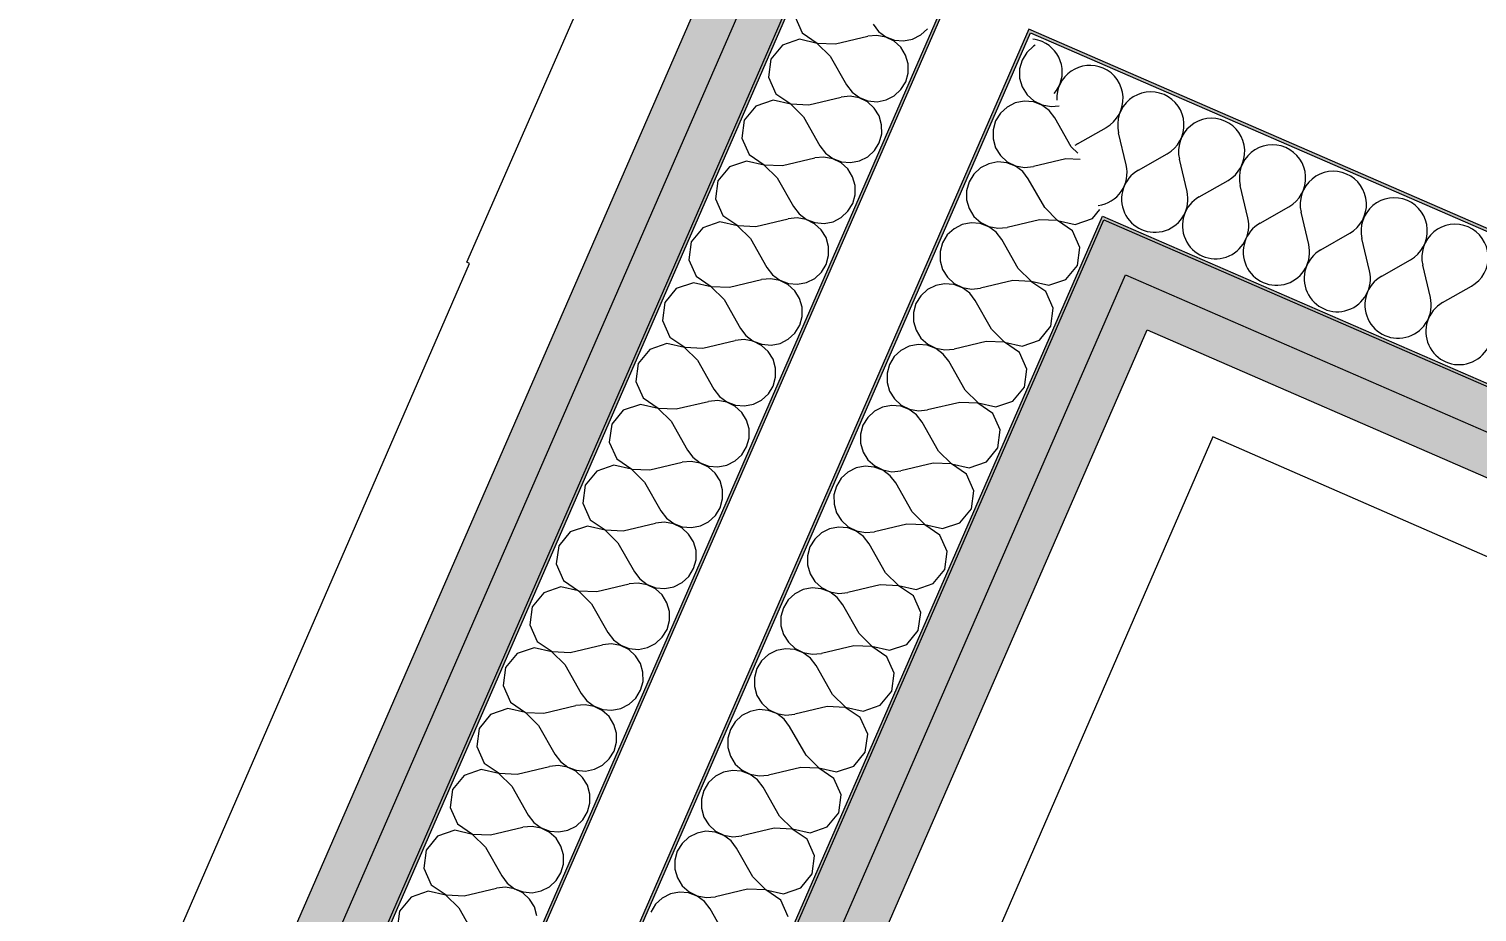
# Model space of a CAD drawing. Header units: millimetres. Extents: x -99530 to 90294, y -97212 to 56397.
# Drawn here: x -28540 to -28020, y -31368 to -31051 of the extents above; entities that cross this region are included whole.
import ezdxf
from ezdxf.enums import TextEntityAlignment as Align

# ---------------------------------------------------------------- set-up
doc = ezdxf.new("R2010")
doc.units = ezdxf.units.MM
doc.header["$MEASUREMENT"] = 0
for name, color, linetype in [('A-25-M_Wall_Int', 7, 'Continuous'), ('New_A-05-M_Gross_Int_Circulation', 7, 'Continuous'), ('New_A-25-M_Wall_Int', 7, 'Continuous'), ('New_A-95-D_Dim_Grid.Dim', 7, 'Continuous')]:
    doc.layers.add(name, color=color, linetype=linetype)
for name, color, linetype, lineweight in [('A-25-M_Wall_Int_Pen_No__1', 7, 'Continuous', 13), ('New_A-25-M_Wall_Int_Pen_No__1', 7, 'Continuous', 13), ('New_A-95-D_Dim_Grid.Dim_Pen_No__4', 7, 'Continuous', 20), ('New_ArchiCAD Zone Stamps_Pen_No__6', 7, 'Continuous', 35)]:
    doc.layers.add(name, color=color, linetype=linetype, lineweight=lineweight)
for name, color, linetype, lineweight, true_color in [('A-25-M_Wall_Int_Pen_No__107', 7, 'Continuous', 15, 0xa6a6a6), ('New_A-05-M_Gross_Int_Circulation_Pen_No__74', 7, 'Continuous', 20, 0x606060), ('New_A-25-M_Wall_Int_Pen_No__107', 7, 'Continuous', 15, 0xa6a6a6)]:
    doc.layers.add(name, color=color, linetype=linetype, lineweight=lineweight, true_color=true_color)
doc.styles.add('GENERATED_STYLE_1', font='')
doc.styles.add('GENERATED_STYLE_3', font='')
doc.styles.add('GENERATED_STYLE_4', font='')
doc.styles.get('GENERATED_STYLE_1').set_extended_font_data('Arial', bold=True)
doc.styles.get('GENERATED_STYLE_3').set_extended_font_data('Arial')
doc.styles.get('GENERATED_STYLE_4').set_extended_font_data('Swis721 BT')
doc.dimstyles.new('GENERATED_STYLE__2', dxfattribs={"dimtxt": 300, "dimasz": 95, "dimexe": 0.18, "dimexo": 0, "dimgap": 0.09, "dimtad": 1, "dimdec": 0, "dimzin": 0, "dimdsep": 46, "dimtxsty": 'GENERATED_STYLE_4', "dimblk": 'ARROWHEAD_2', "dimblk1": 'ARROWHEAD_2', "dimblk2": 'ARROWHEAD_2', "dimcen": 0.09, "dimclrd": 7, "dimclre": 7, "dimclrt": 7, "dimadec": 0, "dimazin": 0, "dimtfac": 1, "dimtdec": 4, "dimtmove": 0, "dimatfit": 3, "dimfxl": 1, "dimtolj": 1, "dimtzin": 0, "dimarcsym": 0})

# ---------------------------------------------------------------- blocks, each defined once
blk = doc.blocks.new('catering seating and servery_INB 0113_3_1', base_point=(-33684.23, -45971.89))
at = {"layer": 'New_A-05-M_Gross_Int_Circulation_Pen_No__74', "linetype": 'Continuous'}
for p, q in [((-28382.5, -31134.88), (-28172.05, -30654.17)), ((-28833.78, -32175.11), (-28381.54, -31135.3)), ((-28381.54, -31135.3), (-28382.5, -31134.88)), ((-28114.8, -31197.45), (-28586.74, -32282.56)), ((-23472.98, -33229.58), (-28114.8, -31197.45))]:
    blk.add_line(p, q, dxfattribs=at)
at = {"layer": 'New_ArchiCAD Zone Stamps_Pen_No__6'}
for tag, height, style, p in [('ROOM_NAME', 250, 'GENERATED_STYLE_1', (-35355.98, -44046.47)), ('zoneNameLine2', 250, 'GENERATED_STYLE_1', (-35544.41, -44478.6)), ('ROOM_NUMBER', 200, 'GENERATED_STYLE_3', (-35732.84, -44899.31)), ('measuredAreaCode', 200, 'GENERATED_STYLE_3', (-35889.87, -45259.42)), ('DUMMY_649', 200, 'GENERATED_STYLE_3', (-35582.47, -45393.46)), ('DUMMY_650', 200, 'GENERATED_STYLE_3', (-34953.29, -45667.81)), ('DUMMY_651', 133.33, 'GENERATED_STYLE_3', (-34674, -45774.36))]:
    blk.add_attdef(tag, text='', height=height, rotation=336.4404, dxfattribs=dict(at, style=style)).set_placement(p, align=Align.TOP_LEFT)
blk = doc.blocks.new('*X708')
at = {"layer": 'New_A-25-M_Wall_Int_Pen_No__107', "linetype": 'Continuous'}
for p, q in [((-28163.33, -31092.4), (-28152.98, -31086.52)), ((-28145.86, -31100), (-28148.62, -31088.41)), ((-28141.5, -31101.9), (-28131.15, -31096.01)), ((-28124.03, -31109.49), (-28126.78, -31097.91)), ((-28119.66, -31111.39), (-28109.32, -31105.51)), ((-28102.2, -31118.99), (-28104.95, -31107.41)), ((-28097.83, -31120.89), (-28087.48, -31115)), ((-28080.36, -31128.48), (-28083.11, -31116.9)), ((-28076, -31130.38), (-28065.65, -31124.5)), ((-28058.53, -31137.98), (-28061.28, -31126.4)), ((-28054.16, -31139.88), (-28043.81, -31133.99)), ((-28036.69, -31147.48), (-28039.45, -31135.89)), ((-28032.33, -31149.38), (-28021.98, -31143.49))]:
    blk.add_line(p, q, dxfattribs=at)
for centre, start, end in [((-28180.7, -31066.67), 66.4954, 83.5045), ((-28180.7, -31066.67), 319.4313, 66.4954), ((-28158.87, -31076.17), 66.4954, 182.55), ((-28158.87, -31076.17), 299.6255, 66.4954), ((-28137.03, -31085.66), 66.4954, 193.3653), ((-28137.03, -31085.66), 299.6255, 66.4954), ((-28115.2, -31095.16), 66.4954, 193.3653), ((-28115.2, -31095.16), 299.6255, 66.4954), ((-28157.45, -31102.75), 119.6255, 125.3482), ((-28093.37, -31104.65), 66.4954, 193.3653), ((-28093.37, -31104.65), 299.6255, 66.4954), ((-28157.45, -31102.75), 277.5876, 13.3653), ((-28135.61, -31112.24), 119.6255, 13.3653), ((-28071.53, -31114.15), 66.4954, 193.3653), ((-28071.53, -31114.15), 299.6255, 66.4954), ((-28113.78, -31121.74), 119.6255, 13.3653), ((-28049.7, -31123.65), 66.4954, 193.3653), ((-28049.7, -31123.65), 299.6255, 66.4954), ((-28091.94, -31131.24), 119.6255, 13.3653), ((-28027.86, -31133.14), 66.4954, 193.3653), ((-28027.86, -31133.14), 299.6255, 66.4954), ((-28070.11, -31140.73), 119.6255, 13.3653), ((-28048.28, -31150.23), 119.6255, 13.3653), ((-28026.44, -31159.72), 119.6255, 13.3653)]:
    blk.add_arc(centre, 11.9, start, end, dxfattribs=at)
blk = doc.blocks.new('Wall_186_1', base_point=(-28180.76, -31051.28))
at = {"layer": 'New_A-25-M_Wall_Int_Pen_No__107', "linetype": 'Continuous', "lineweight": 0, "true_color": 0x535353}
for points in [[(-28180.24, -31052.59), (-23315.28, -33168.4), (-23313.96, -33167.89), (-28180.76, -31051.28)], [(-28153.86, -31119.68), (-23382.43, -33194.81), (-23381.12, -33194.3), (-28154.37, -31118.37)]]:
    blk.add_hatch(color=251, dxfattribs=at).paths.add_polyline_path(points)
at = {"layer": 'New_A-25-M_Wall_Int_Pen_No__107', "linetype": 'Continuous'}
for points in [[(-28146.1, -31139.41), (-23402.18, -33202.58), (-23382.43, -33194.81), (-28153.86, -31119.68)], [(-28138.34, -31159.14), (-23421.93, -33210.35), (-23402.18, -33202.58), (-28146.1, -31139.41)]]:
    blk.add_hatch(color=256, dxfattribs=at).paths.add_polyline_path(points)
at = {"layer": 'New_A-25-M_Wall_Int_Pen_No__1', "linetype": 'Continuous'}
for p, q in [((-28180.24, -31052.59), (-23315.28, -33168.4)), ((-28154.37, -31118.37), (-23381.12, -33194.3)), ((-28153.86, -31119.68), (-23382.43, -33194.81)), ((-28146.1, -31139.41), (-23402.18, -33202.58))]:
    blk.add_line(p, q, dxfattribs=at)
at = {"layer": 'New_A-25-M_Wall_Int_Pen_No__1', "linetype": 'Continuous', "flags": 128}
for points in [[(-23313.96, -33167.89), (-28180.76, -31051.28)], [(-28138.34, -31159.14), (-23421.93, -33210.35)]]:
    blk.add_lwpolyline(points, dxfattribs=at)
at = {"layer": 'New_A-25-M_Wall_Int', "color": 250, "lineweight": 50, "true_color": 0x2a2a2a}
blk.add_blockref('*X708', (0, 0), dxfattribs=at)
blk = doc.blocks.new('*X906')
at = {"layer": 'A-25-M_Wall_Int_Pen_No__107', "linetype": 'Continuous'}
for p, q in [((-28179.09, -31057.37), (-28181.5, -31059.6)), ((-28178.48, -31057.07), (-28179.09, -31057.37)), ((-28183.22, -31062.4), (-28184.1, -31065.56)), ((-28181.5, -31059.6), (-28183.22, -31062.4)), ((-28184.1, -31065.56), (-28184.09, -31068.85)), ((-28184.09, -31068.85), (-28183.18, -31072)), ((-28183.18, -31072), (-28181.44, -31074.79)), ((-28188.6, -31079.2), (-28191.02, -31081.42)), ((-28185.67, -31077.72), (-28188.6, -31079.2)), ((-28182.45, -31077.09), (-28185.67, -31077.72)), ((-28179.17, -31077.38), (-28182.45, -31077.09)), ((-28181.44, -31074.79), (-28179.01, -31077)), ((-28176.1, -31078.54), (-28179.17, -31077.38)), ((-28179.01, -31077), (-28176.07, -31078.45)), ((-28173.47, -31080.5), (-28176.1, -31078.54)), ((-28176.07, -31078.45), (-28172.84, -31079.05)), ((-28172.84, -31079.05), (-28169.94, -31078.78)), ((-28192.74, -31084.22), (-28193.62, -31087.39)), ((-28191.02, -31081.42), (-28192.74, -31084.22)), ((-28171.47, -31083.11), (-28173.47, -31080.5)), ((-28165.59, -31093.46), (-28171.47, -31083.11)), ((-28193.62, -31087.39), (-28193.61, -31090.67)), ((-28193.61, -31090.67), (-28192.7, -31093.83)), ((-28192.7, -31093.83), (-28190.96, -31096.62)), ((-28165.59, -31093.46), (-28163.27, -31095.76)), ((-28195.19, -31099.54), (-28198.12, -31101.02)), ((-28191.96, -31098.92), (-28195.19, -31099.54)), ((-28188.69, -31099.2), (-28191.96, -31098.92)), ((-28190.96, -31096.62), (-28188.53, -31098.82)), ((-28185.62, -31100.37), (-28188.69, -31099.2)), ((-28188.53, -31098.82), (-28185.58, -31100.28)), ((-28182.98, -31102.33), (-28185.62, -31100.37)), ((-28185.58, -31100.28), (-28182.35, -31100.88)), ((-28182.35, -31100.88), (-28179.08, -31100.57)), ((-28167.5, -31097.83), (-28179.08, -31100.57)), ((-28162.36, -31098.06), (-28167.5, -31097.83)), ((-28200.54, -31103.25), (-28202.25, -31106.05)), ((-28198.12, -31101.02), (-28200.54, -31103.25)), ((-28180.99, -31104.93), (-28182.98, -31102.33)), ((-28175.11, -31115.29), (-28180.99, -31104.93)), ((-28202.25, -31106.05), (-28203.14, -31109.21)), ((-28203.14, -31109.21), (-28203.12, -31112.5)), ((-28203.12, -31112.5), (-28202.21, -31115.65)), ((-28202.21, -31115.65), (-28200.48, -31118.44)), ((-28175.11, -31115.29), (-28170.48, -31119.85)), ((-28157.98, -31119.2), (-28155.32, -31115.96)), ((-28204.71, -31121.37), (-28207.64, -31122.85)), ((-28201.48, -31120.74), (-28204.71, -31121.37)), ((-28198.21, -31121.03), (-28201.48, -31120.74)), ((-28200.48, -31118.44), (-28198.04, -31120.65)), ((-28195.14, -31122.19), (-28198.21, -31121.03)), ((-28198.04, -31120.65), (-28195.1, -31122.1)), ((-28177.01, -31119.65), (-28188.6, -31122.39)), ((-28170.51, -31119.94), (-28177.01, -31119.65)), ((-28165.14, -31123.6), (-28170.51, -31119.94)), ((-28170.48, -31119.85), (-28164.13, -31121.3)), ((-28164.13, -31121.3), (-28157.98, -31119.2)), ((-28210.05, -31125.07), (-28211.77, -31127.87)), ((-28207.64, -31122.85), (-28210.05, -31125.07)), ((-28192.5, -31124.15), (-28195.14, -31122.19)), ((-28195.1, -31122.1), (-28191.87, -31122.7)), ((-28190.5, -31126.76), (-28192.5, -31124.15)), ((-28191.87, -31122.7), (-28188.6, -31122.39)), ((-28162.49, -31129.55), (-28165.14, -31123.6)), ((-28211.77, -31127.87), (-28212.65, -31131.04)), ((-28212.65, -31131.04), (-28212.64, -31134.32)), ((-28184.63, -31137.11), (-28190.5, -31126.76)), ((-28163.36, -31136), (-28162.49, -31129.55)), ((-28212.64, -31134.32), (-28211.73, -31137.48)), ((-28184.63, -31137.11), (-28179.99, -31141.68)), ((-28167.49, -31141.02), (-28163.36, -31136)), ((-28211.73, -31137.48), (-28209.99, -31140.26)), ((-28209.99, -31140.26), (-28207.56, -31142.47)), ((-28186.53, -31141.48), (-28198.12, -31144.22)), ((-28180.03, -31141.77), (-28186.53, -31141.48)), ((-28174.65, -31145.43), (-28180.03, -31141.77)), ((-28179.99, -31141.68), (-28173.65, -31143.13)), ((-28173.65, -31143.13), (-28167.49, -31141.02)), ((-28219.57, -31146.9), (-28221.29, -31149.7)), ((-28217.15, -31144.67), (-28219.57, -31146.9)), ((-28214.22, -31143.19), (-28217.15, -31144.67)), ((-28211, -31142.57), (-28214.22, -31143.19)), ((-28207.72, -31142.85), (-28211, -31142.57)), ((-28204.65, -31144.02), (-28207.72, -31142.85)), ((-28207.56, -31142.47), (-28204.62, -31143.93)), ((-28202.02, -31145.98), (-28204.65, -31144.02)), ((-28204.62, -31143.93), (-28201.39, -31144.53)), ((-28200.02, -31148.58), (-28202.02, -31145.98)), ((-28201.39, -31144.53), (-28198.12, -31144.22)), ((-28172.01, -31151.37), (-28174.65, -31145.43)), ((-28221.29, -31149.7), (-28222.17, -31152.86)), ((-28194.14, -31158.94), (-28200.02, -31148.58)), ((-28172.88, -31157.82), (-28172.01, -31151.37)), ((-28222.17, -31152.86), (-28222.16, -31156.15)), ((-28222.16, -31156.15), (-28221.25, -31159.3)), ((-28177.01, -31162.85), (-28172.88, -31157.82)), ((-28221.25, -31159.3), (-28219.51, -31162.09)), ((-28219.51, -31162.09), (-28217.08, -31164.3)), ((-28194.14, -31158.94), (-28189.51, -31163.5)), ((-28183.17, -31164.95), (-28177.01, -31162.85)), ((-28226.67, -31166.5), (-28229.09, -31168.72)), ((-28223.74, -31165.02), (-28226.67, -31166.5)), ((-28220.51, -31164.39), (-28223.74, -31165.02)), ((-28217.24, -31164.68), (-28220.51, -31164.39)), ((-28214.17, -31165.84), (-28217.24, -31164.68)), ((-28217.08, -31164.3), (-28214.13, -31165.75)), ((-28211.53, -31167.8), (-28214.17, -31165.84)), ((-28214.13, -31165.75), (-28210.9, -31166.35)), ((-28209.54, -31170.41), (-28211.53, -31167.8)), ((-28210.9, -31166.35), (-28207.63, -31166.04)), ((-28196.05, -31163.3), (-28207.63, -31166.04)), ((-28189.55, -31163.59), (-28196.05, -31163.3)), ((-28184.17, -31167.25), (-28189.55, -31163.59)), ((-28189.51, -31163.5), (-28183.17, -31164.95)), ((-28181.52, -31173.2), (-28184.17, -31167.25)), ((-28230.8, -31171.52), (-28231.69, -31174.69)), ((-28229.09, -31168.72), (-28230.8, -31171.52)), ((-28203.66, -31180.76), (-28209.54, -31170.41)), ((-28182.39, -31179.64), (-28181.52, -31173.2)), ((-28231.69, -31174.69), (-28231.67, -31177.97)), ((-28231.67, -31177.97), (-28230.76, -31181.13)), ((-28230.76, -31181.13), (-28229.03, -31183.91)), ((-28203.66, -31180.76), (-28199.03, -31185.33)), ((-28186.53, -31184.67), (-28182.39, -31179.64)), ((-28236.19, -31188.32), (-28238.6, -31190.55)), ((-28233.26, -31186.84), (-28236.19, -31188.32)), ((-28230.03, -31186.22), (-28233.26, -31186.84)), ((-28226.76, -31186.5), (-28230.03, -31186.22)), ((-28229.03, -31183.91), (-28226.59, -31186.12)), ((-28223.69, -31187.67), (-28226.76, -31186.5)), ((-28226.59, -31186.12), (-28223.65, -31187.58)), ((-28221.05, -31189.63), (-28223.69, -31187.67)), ((-28223.65, -31187.58), (-28220.42, -31188.18)), ((-28220.42, -31188.18), (-28217.15, -31187.87)), ((-28205.56, -31185.13), (-28217.15, -31187.87)), ((-28199.06, -31185.42), (-28205.56, -31185.13)), ((-28193.69, -31189.08), (-28199.06, -31185.42)), ((-28199.03, -31185.33), (-28192.68, -31186.77)), ((-28191.04, -31195.02), (-28193.69, -31189.08)), ((-28192.68, -31186.77), (-28186.53, -31184.67)), ((-28240.32, -31193.35), (-28241.2, -31196.51)), ((-28238.6, -31190.55), (-28240.32, -31193.35)), ((-28219.05, -31192.23), (-28221.05, -31189.63)), ((-28213.18, -31202.59), (-28219.05, -31192.23)), ((-28241.2, -31196.51), (-28241.19, -31199.8)), ((-28191.91, -31201.47), (-28191.04, -31195.02)), ((-28241.19, -31199.8), (-28240.28, -31202.95)), ((-28240.28, -31202.95), (-28238.54, -31205.74)), ((-28213.18, -31202.59), (-28208.54, -31207.15)), ((-28196.04, -31206.5), (-28191.91, -31201.47)), ((-28242.77, -31208.67), (-28245.7, -31210.15)), ((-28239.55, -31208.04), (-28242.77, -31208.67)), ((-28236.27, -31208.33), (-28239.55, -31208.04)), ((-28238.54, -31205.74), (-28236.11, -31207.95)), ((-28233.2, -31209.49), (-28236.27, -31208.33)), ((-28236.11, -31207.95), (-28233.17, -31209.4)), ((-28230.57, -31211.45), (-28233.2, -31209.49)), ((-28233.17, -31209.4), (-28229.94, -31210)), ((-28229.94, -31210), (-28226.67, -31209.69)), ((-28215.08, -31206.95), (-28226.67, -31209.69)), ((-28208.58, -31207.24), (-28215.08, -31206.95)), ((-28203.2, -31210.9), (-28208.58, -31207.24)), ((-28208.54, -31207.15), (-28202.2, -31208.6)), ((-28202.2, -31208.6), (-28196.04, -31206.5)), ((-28248.12, -31212.37), (-28249.84, -31215.17)), ((-28245.7, -31210.15), (-28248.12, -31212.37)), ((-28228.57, -31214.06), (-28230.57, -31211.45)), ((-28222.69, -31224.41), (-28228.57, -31214.06)), ((-28200.56, -31216.85), (-28203.2, -31210.9)), ((-28249.84, -31215.17), (-28250.72, -31218.34)), ((-28250.72, -31218.34), (-28250.71, -31221.62)), ((-28201.43, -31223.29), (-28200.56, -31216.85)), ((-28250.71, -31221.62), (-28249.8, -31224.78)), ((-28249.8, -31224.78), (-28248.06, -31227.56)), ((-28222.69, -31224.41), (-28218.06, -31228.98)), ((-28205.56, -31228.32), (-28201.43, -31223.29)), ((-28252.29, -31230.49), (-28255.22, -31231.97)), ((-28249.06, -31229.87), (-28252.29, -31230.49)), ((-28245.79, -31230.15), (-28249.06, -31229.87)), ((-28248.06, -31227.56), (-28245.63, -31229.77)), ((-28242.72, -31231.32), (-28245.79, -31230.15)), ((-28245.63, -31229.77), (-28242.68, -31231.23)), ((-28224.6, -31228.78), (-28236.18, -31231.52)), ((-28218.1, -31229.07), (-28224.6, -31228.78)), ((-28212.72, -31232.73), (-28218.1, -31229.07)), ((-28218.06, -31228.98), (-28211.72, -31230.42)), ((-28211.72, -31230.42), (-28205.56, -31228.32)), ((-28257.64, -31234.2), (-28259.35, -31237)), ((-28255.22, -31231.97), (-28257.64, -31234.2)), ((-28240.09, -31233.28), (-28242.72, -31231.32)), ((-28242.68, -31231.23), (-28239.45, -31231.83)), ((-28238.09, -31235.88), (-28240.09, -31233.28)), ((-28239.45, -31231.83), (-28236.18, -31231.52)), ((-28210.07, -31238.67), (-28212.72, -31232.73)), ((-28259.35, -31237), (-28260.24, -31240.16)), ((-28260.24, -31240.16), (-28260.22, -31243.45)), ((-28232.21, -31246.24), (-28238.09, -31235.88)), ((-28210.94, -31245.12), (-28210.07, -31238.67)), ((-28260.22, -31243.45), (-28259.31, -31246.6)), ((-28232.21, -31246.24), (-28227.58, -31250.8)), ((-28215.08, -31250.15), (-28210.94, -31245.12)), ((-28259.31, -31246.6), (-28257.58, -31249.39)), ((-28257.58, -31249.39), (-28255.14, -31251.6)), ((-28234.11, -31250.6), (-28245.7, -31253.34)), ((-28227.61, -31250.89), (-28234.11, -31250.6)), ((-28222.24, -31254.55), (-28227.61, -31250.89)), ((-28227.58, -31250.8), (-28221.23, -31252.25)), ((-28221.23, -31252.25), (-28215.08, -31250.15)), ((-28267.15, -31256.02), (-28268.87, -31258.82)), ((-28264.74, -31253.8), (-28267.15, -31256.02)), ((-28261.81, -31252.32), (-28264.74, -31253.8)), ((-28258.58, -31251.69), (-28261.81, -31252.32)), ((-28255.31, -31251.98), (-28258.58, -31251.69)), ((-28252.24, -31253.14), (-28255.31, -31251.98)), ((-28255.14, -31251.6), (-28252.2, -31253.05)), ((-28249.6, -31255.1), (-28252.24, -31253.14)), ((-28252.2, -31253.05), (-28248.97, -31253.65)), ((-28247.6, -31257.71), (-28249.6, -31255.1)), ((-28248.97, -31253.65), (-28245.7, -31253.34)), ((-28219.59, -31260.5), (-28222.24, -31254.55)), ((-28268.87, -31258.82), (-28269.75, -31261.99)), ((-28241.73, -31268.06), (-28247.6, -31257.71)), ((-28220.46, -31266.94), (-28219.59, -31260.5)), ((-28269.75, -31261.99), (-28269.74, -31265.27)), ((-28269.74, -31265.27), (-28268.83, -31268.43)), ((-28224.59, -31271.97), (-28220.46, -31266.94)), ((-28268.83, -31268.43), (-28267.09, -31271.21)), ((-28267.09, -31271.21), (-28264.66, -31273.42)), ((-28241.73, -31268.06), (-28237.09, -31272.63)), ((-28230.75, -31274.07), (-28224.59, -31271.97)), ((-28274.25, -31275.62), (-28276.67, -31277.85)), ((-28271.32, -31274.14), (-28274.25, -31275.62)), ((-28268.1, -31273.52), (-28271.32, -31274.14)), ((-28264.82, -31273.8), (-28268.1, -31273.52)), ((-28261.75, -31274.97), (-28264.82, -31273.8)), ((-28264.66, -31273.42), (-28261.72, -31274.88)), ((-28259.12, -31276.93), (-28261.75, -31274.97)), ((-28261.72, -31274.88), (-28258.49, -31275.47)), ((-28257.12, -31279.53), (-28259.12, -31276.93)), ((-28258.49, -31275.47), (-28255.22, -31275.17)), ((-28243.63, -31272.43), (-28255.22, -31275.17)), ((-28237.13, -31272.72), (-28243.63, -31272.43)), ((-28231.75, -31276.38), (-28237.13, -31272.72)), ((-28237.09, -31272.63), (-28230.75, -31274.07)), ((-28229.11, -31282.32), (-28231.75, -31276.38)), ((-28278.39, -31280.65), (-28279.27, -31283.81)), ((-28276.67, -31277.85), (-28278.39, -31280.65)), ((-28251.24, -31289.89), (-28257.12, -31279.53)), ((-28229.98, -31288.77), (-28229.11, -31282.32)), ((-28279.27, -31283.81), (-28279.26, -31287.1)), ((-28279.26, -31287.1), (-28278.35, -31290.25)), ((-28278.35, -31290.25), (-28276.61, -31293.04)), ((-28251.24, -31289.89), (-28246.61, -31294.45)), ((-28234.11, -31293.8), (-28229.98, -31288.77)), ((-28283.77, -31297.45), (-28286.19, -31299.67)), ((-28280.84, -31295.97), (-28283.77, -31297.45)), ((-28277.61, -31295.34), (-28280.84, -31295.97)), ((-28274.34, -31295.63), (-28277.61, -31295.34)), ((-28276.61, -31293.04), (-28274.18, -31295.25)), ((-28271.27, -31296.79), (-28274.34, -31295.63)), ((-28274.18, -31295.25), (-28271.23, -31296.7)), ((-28268.64, -31298.75), (-28271.27, -31296.79)), ((-28271.23, -31296.7), (-28268, -31297.3)), ((-28268, -31297.3), (-28264.73, -31296.99)), ((-28253.15, -31294.25), (-28264.73, -31296.99)), ((-28246.65, -31294.54), (-28253.15, -31294.25)), ((-28241.27, -31298.2), (-28246.65, -31294.54)), ((-28246.61, -31294.45), (-28240.27, -31295.9)), ((-28238.62, -31304.15), (-28241.27, -31298.2)), ((-28240.27, -31295.9), (-28234.11, -31293.8)), ((-28287.9, -31302.47), (-28288.79, -31305.64)), ((-28286.19, -31299.67), (-28287.9, -31302.47)), ((-28266.64, -31301.36), (-28268.64, -31298.75)), ((-28260.76, -31311.71), (-28266.64, -31301.36)), ((-28288.79, -31305.64), (-28288.77, -31308.92)), ((-28239.49, -31310.59), (-28238.62, -31304.15)), ((-28288.77, -31308.92), (-28287.86, -31312.08)), ((-28287.86, -31312.08), (-28286.13, -31314.86)), ((-28260.76, -31311.71), (-28256.13, -31316.28)), ((-28243.63, -31315.62), (-28239.49, -31310.59)), ((-28290.36, -31317.79), (-28293.29, -31319.27)), ((-28287.13, -31317.17), (-28290.36, -31317.79)), ((-28283.86, -31317.45), (-28287.13, -31317.17)), ((-28286.13, -31314.86), (-28283.69, -31317.07)), ((-28280.79, -31318.62), (-28283.86, -31317.45)), ((-28283.69, -31317.07), (-28280.75, -31318.53)), ((-28278.15, -31320.58), (-28280.79, -31318.62)), ((-28280.75, -31318.53), (-28277.52, -31319.12)), ((-28277.52, -31319.12), (-28274.25, -31318.82)), ((-28262.66, -31316.08), (-28274.25, -31318.82)), ((-28256.16, -31316.37), (-28262.66, -31316.08)), ((-28250.79, -31320.03), (-28256.16, -31316.37)), ((-28256.13, -31316.28), (-28249.78, -31317.72)), ((-28249.78, -31317.72), (-28243.63, -31315.62)), ((-28295.7, -31321.5), (-28297.42, -31324.3)), ((-28293.29, -31319.27), (-28295.7, -31321.5)), ((-28276.15, -31323.18), (-28278.15, -31320.58)), ((-28270.28, -31333.54), (-28276.15, -31323.18)), ((-28248.14, -31325.97), (-28250.79, -31320.03)), ((-28297.42, -31324.3), (-28298.3, -31327.46)), ((-28298.3, -31327.46), (-28298.29, -31330.75)), ((-28249.01, -31332.42), (-28248.14, -31325.97)), ((-28298.29, -31330.75), (-28297.38, -31333.9)), ((-28297.38, -31333.9), (-28295.64, -31336.69)), ((-28270.28, -31333.54), (-28265.64, -31338.1)), ((-28253.14, -31337.45), (-28249.01, -31332.42)), ((-28299.87, -31339.62), (-28302.8, -31341.1)), ((-28296.65, -31338.99), (-28299.87, -31339.62)), ((-28293.38, -31339.27), (-28296.65, -31338.99)), ((-28295.64, -31336.69), (-28293.21, -31338.89)), ((-28290.3, -31340.44), (-28293.38, -31339.27)), ((-28293.21, -31338.89), (-28290.27, -31340.35)), ((-28272.18, -31337.9), (-28283.77, -31340.64)), ((-28265.68, -31338.19), (-28272.18, -31337.9)), ((-28260.3, -31341.85), (-28265.68, -31338.19)), ((-28265.64, -31338.1), (-28259.3, -31339.55)), ((-28259.3, -31339.55), (-28253.14, -31337.45)), ((-28305.22, -31343.32), (-28306.94, -31346.12)), ((-28302.8, -31341.1), (-28305.22, -31343.32)), ((-28287.67, -31342.4), (-28290.3, -31340.44)), ((-28290.27, -31340.35), (-28287.04, -31340.95)), ((-28285.67, -31345.01), (-28287.67, -31342.4)), ((-28287.04, -31340.95), (-28283.77, -31340.64)), ((-28257.66, -31347.8), (-28260.3, -31341.85)), ((-28306.94, -31346.12), (-28307.82, -31349.29)), ((-28307.82, -31349.29), (-28307.81, -31352.57)), ((-28279.79, -31355.36), (-28285.67, -31345.01)), ((-28258.53, -31354.24), (-28257.66, -31347.8)), ((-28307.81, -31352.57), (-28306.9, -31355.73)), ((-28279.79, -31355.36), (-28275.16, -31359.93)), ((-28262.66, -31359.27), (-28258.53, -31354.24)), ((-28306.9, -31355.73), (-28305.16, -31358.51)), ((-28305.16, -31358.51), (-28302.73, -31360.72)), ((-28281.7, -31359.73), (-28293.28, -31362.47)), ((-28275.2, -31360.01), (-28281.7, -31359.73)), ((-28269.82, -31363.68), (-28275.2, -31360.01)), ((-28275.16, -31359.93), (-28268.82, -31361.37)), ((-28268.82, -31361.37), (-28262.66, -31359.27)), ((-28314.74, -31365.15), (-28316.45, -31367.95)), ((-28312.32, -31362.92), (-28314.74, -31365.15)), ((-28309.39, -31361.44), (-28312.32, -31362.92)), ((-28306.16, -31360.82), (-28309.39, -31361.44)), ((-28302.89, -31361.1), (-28306.16, -31360.82)), ((-28299.82, -31362.27), (-28302.89, -31361.1)), ((-28302.73, -31360.72), (-28299.78, -31362.18)), ((-28297.19, -31364.23), (-28299.82, -31362.27)), ((-28299.78, -31362.18), (-28296.55, -31362.77)), ((-28295.19, -31366.83), (-28297.19, -31364.23)), ((-28296.55, -31362.77), (-28293.28, -31362.47)), ((-28267.17, -31369.62), (-28269.82, -31363.68)), ((-28289.31, -31377.19), (-28295.19, -31366.83))]:
    blk.add_line(p, q, dxfattribs=at)
blk = doc.blocks.new('Wall_314_1', base_point=(-28180.76, -31051.28))
at = {"layer": 'A-25-M_Wall_Int_Pen_No__107', "linetype": 'Continuous', "lineweight": 0, "true_color": 0x535353}
for points in [[(-28648.36, -32126.14), (-28180.24, -31052.59), (-28180.76, -31051.28), (-28648.88, -32124.83)], [(-28622, -32193.28), (-28153.86, -31119.68), (-28154.37, -31118.37), (-28622.51, -32191.96)]]:
    blk.add_hatch(color=251, dxfattribs=at).paths.add_polyline_path(points)
at = {"layer": 'A-25-M_Wall_Int_Pen_No__107', "linetype": 'Continuous'}
for points in [[(-28614.24, -32213.02), (-28146.1, -31139.41), (-28153.86, -31119.68), (-28622, -32193.28)], [(-28606.49, -32232.77), (-28138.34, -31159.14), (-28146.1, -31139.41), (-28614.24, -32213.02)]]:
    blk.add_hatch(color=256, dxfattribs=at).paths.add_polyline_path(points)
at = {"layer": 'A-25-M_Wall_Int_Pen_No__1', "linetype": 'Continuous'}
for p, q in [((-28648.36, -32126.14), (-28180.24, -31052.59)), ((-28622.51, -32191.96), (-28154.37, -31118.37)), ((-28622, -32193.28), (-28153.86, -31119.68)), ((-28614.24, -32213.02), (-28146.1, -31139.41))]:
    blk.add_line(p, q, dxfattribs=at)
at = {"layer": 'A-25-M_Wall_Int_Pen_No__1', "linetype": 'Continuous', "flags": 128}
for points in [[(-28180.76, -31051.28), (-28648.88, -32124.83)], [(-28606.49, -32232.77), (-28138.34, -31159.14)]]:
    blk.add_lwpolyline(points, dxfattribs=at)
at = {"layer": 'A-25-M_Wall_Int', "color": 250, "lineweight": 50, "true_color": 0x2a2a2a}
blk.add_blockref('*X906', (0, 0), dxfattribs=at)
blk = doc.blocks.new('*X910')
at = {"layer": 'A-25-M_Wall_Int_Pen_No__107', "linetype": 'Continuous'}
for p, q in [((-28264.72, -31046.67), (-28262.08, -31052.62)), ((-28262.08, -31052.62), (-28256.7, -31056.28)), ((-28250.2, -31056.57), (-28238.61, -31053.83)), ((-28235.34, -31053.52), (-28238.61, -31053.83)), ((-28236.71, -31049.46), (-28234.71, -31052.07)), ((-28232.11, -31054.12), (-28235.34, -31053.52)), ((-28234.71, -31052.07), (-28232.08, -31054.03)), ((-28222.51, -31054.85), (-28219.58, -31053.37)), ((-28219.58, -31053.37), (-28217.16, -31051.15)), ((-28269.24, -31057.02), (-28273.37, -31062.05)), ((-28263.08, -31054.92), (-28269.24, -31057.02)), ((-28256.74, -31056.37), (-28263.08, -31054.92)), ((-28252.1, -31060.93), (-28256.74, -31056.37)), ((-28256.7, -31056.28), (-28250.2, -31056.57)), ((-28229.17, -31055.58), (-28232.11, -31054.12)), ((-28232.08, -31054.03), (-28229.01, -31055.2)), ((-28226.74, -31057.78), (-28229.17, -31055.58)), ((-28229.01, -31055.2), (-28225.73, -31055.48)), ((-28225, -31060.57), (-28226.74, -31057.78)), ((-28225.73, -31055.48), (-28222.51, -31054.85)), ((-28273.37, -31062.05), (-28274.24, -31068.5)), ((-28252.1, -31060.93), (-28246.23, -31071.29)), ((-28224.09, -31063.72), (-28225, -31060.57)), ((-28224.08, -31067.01), (-28224.09, -31063.72)), ((-28274.24, -31068.5), (-28271.59, -31074.44)), ((-28224.96, -31070.17), (-28224.08, -31067.01)), ((-28271.59, -31074.44), (-28266.22, -31078.11)), ((-28246.23, -31071.29), (-28244.23, -31073.89)), ((-28244.23, -31073.89), (-28241.59, -31075.85)), ((-28229.09, -31075.2), (-28226.68, -31072.97)), ((-28226.68, -31072.97), (-28224.96, -31070.17)), ((-28278.75, -31078.85), (-28282.89, -31083.88)), ((-28272.6, -31076.75), (-28278.75, -31078.85)), ((-28266.25, -31078.19), (-28272.6, -31076.75)), ((-28261.62, -31082.76), (-28266.25, -31078.19)), ((-28266.22, -31078.11), (-28259.72, -31078.39)), ((-28259.72, -31078.39), (-28248.13, -31075.65)), ((-28244.86, -31075.35), (-28248.13, -31075.65)), ((-28241.63, -31075.94), (-28244.86, -31075.35)), ((-28238.69, -31077.4), (-28241.63, -31075.94)), ((-28241.59, -31075.85), (-28238.52, -31077.02)), ((-28236.25, -31079.61), (-28238.69, -31077.4)), ((-28238.52, -31077.02), (-28235.25, -31077.3)), ((-28234.52, -31082.39), (-28236.25, -31079.61)), ((-28235.25, -31077.3), (-28232.02, -31076.68)), ((-28232.02, -31076.68), (-28229.09, -31075.2)), ((-28282.89, -31083.88), (-28283.76, -31090.32)), ((-28261.62, -31082.76), (-28255.74, -31093.11)), ((-28233.61, -31085.55), (-28234.52, -31082.39)), ((-28283.76, -31090.32), (-28281.11, -31096.27)), ((-28234.48, -31092), (-28233.59, -31088.83)), ((-28233.59, -31088.83), (-28233.61, -31085.55)), ((-28255.74, -31093.11), (-28253.75, -31095.72)), ((-28238.61, -31097.02), (-28236.19, -31094.8)), ((-28236.19, -31094.8), (-28234.48, -31092)), ((-28288.27, -31100.67), (-28292.4, -31105.7)), ((-28282.11, -31098.57), (-28288.27, -31100.67)), ((-28275.77, -31100.02), (-28282.11, -31098.57)), ((-28281.11, -31096.27), (-28275.73, -31099.93)), ((-28271.14, -31104.58), (-28275.77, -31100.02)), ((-28275.73, -31099.93), (-28269.23, -31100.22)), ((-28269.23, -31100.22), (-28257.65, -31097.48)), ((-28254.38, -31097.17), (-28257.65, -31097.48)), ((-28251.15, -31097.77), (-28254.38, -31097.17)), ((-28253.75, -31095.72), (-28251.11, -31097.68)), ((-28248.2, -31099.23), (-28251.15, -31097.77)), ((-28251.11, -31097.68), (-28248.04, -31098.85)), ((-28245.77, -31101.43), (-28248.2, -31099.23)), ((-28248.04, -31098.85), (-28244.77, -31099.13)), ((-28244.77, -31099.13), (-28241.54, -31098.5)), ((-28241.54, -31098.5), (-28238.61, -31097.02)), ((-28292.4, -31105.7), (-28293.27, -31112.15)), ((-28271.14, -31104.58), (-28265.26, -31114.94)), ((-28244.03, -31104.22), (-28245.77, -31101.43)), ((-28243.12, -31107.37), (-28244.03, -31104.22)), ((-28243.99, -31113.82), (-28243.11, -31110.66)), ((-28243.11, -31110.66), (-28243.12, -31107.37)), ((-28293.27, -31112.15), (-28290.63, -31118.09)), ((-28265.26, -31114.94), (-28263.26, -31117.54)), ((-28245.71, -31116.62), (-28243.99, -31113.82)), ((-28291.63, -31120.4), (-28297.79, -31122.5)), ((-28285.29, -31121.84), (-28291.63, -31120.4)), ((-28290.63, -31118.09), (-28285.25, -31121.76)), ((-28278.75, -31122.04), (-28267.16, -31119.3)), ((-28263.89, -31119), (-28267.16, -31119.3)), ((-28260.66, -31119.59), (-28263.89, -31119)), ((-28263.26, -31117.54), (-28260.63, -31119.5)), ((-28257.72, -31121.05), (-28260.66, -31119.59)), ((-28260.63, -31119.5), (-28257.56, -31120.67)), ((-28255.29, -31123.26), (-28257.72, -31121.05)), ((-28257.56, -31120.67), (-28254.28, -31120.95)), ((-28254.28, -31120.95), (-28251.06, -31120.33)), ((-28251.06, -31120.33), (-28248.13, -31118.85)), ((-28248.13, -31118.85), (-28245.71, -31116.62)), ((-28297.79, -31122.5), (-28301.92, -31127.53)), ((-28280.65, -31126.41), (-28285.29, -31121.84)), ((-28285.25, -31121.76), (-28278.75, -31122.04)), ((-28280.65, -31126.41), (-28274.78, -31136.76)), ((-28253.55, -31126.04), (-28255.29, -31123.26)), ((-28252.64, -31129.2), (-28253.55, -31126.04)), ((-28301.92, -31127.53), (-28302.79, -31133.97)), ((-28252.63, -31132.48), (-28252.64, -31129.2)), ((-28302.79, -31133.97), (-28300.14, -31139.92)), ((-28274.78, -31136.76), (-28272.78, -31139.37)), ((-28255.23, -31138.45), (-28253.51, -31135.65)), ((-28253.51, -31135.65), (-28252.63, -31132.48)), ((-28301.15, -31142.22), (-28307.3, -31144.32)), ((-28294.8, -31143.67), (-28301.15, -31142.22)), ((-28300.14, -31139.92), (-28294.77, -31143.58)), ((-28288.27, -31143.87), (-28276.68, -31141.13)), ((-28273.41, -31140.82), (-28276.68, -31141.13)), ((-28270.18, -31141.42), (-28273.41, -31140.82)), ((-28272.78, -31139.37), (-28270.14, -31141.33)), ((-28267.24, -31142.87), (-28270.18, -31141.42)), ((-28270.14, -31141.33), (-28267.07, -31142.5)), ((-28263.8, -31142.78), (-28260.57, -31142.15)), ((-28260.57, -31142.15), (-28257.64, -31140.67)), ((-28257.64, -31140.67), (-28255.23, -31138.45)), ((-28307.3, -31144.32), (-28311.44, -31149.35)), ((-28290.17, -31148.23), (-28294.8, -31143.67)), ((-28294.77, -31143.58), (-28288.27, -31143.87)), ((-28264.8, -31145.08), (-28267.24, -31142.87)), ((-28267.07, -31142.5), (-28263.8, -31142.78)), ((-28263.07, -31147.87), (-28264.8, -31145.08)), ((-28311.44, -31149.35), (-28312.31, -31155.8)), ((-28290.17, -31148.23), (-28284.29, -31158.59)), ((-28262.16, -31151.02), (-28263.07, -31147.87)), ((-28262.14, -31154.31), (-28262.16, -31151.02)), ((-28312.31, -31155.8), (-28309.66, -31161.74)), ((-28264.74, -31160.27), (-28263.03, -31157.47)), ((-28263.03, -31157.47), (-28262.14, -31154.31)), ((-28309.66, -31161.74), (-28304.28, -31165.4)), ((-28297.78, -31165.69), (-28286.2, -31162.95)), ((-28282.93, -31162.65), (-28286.2, -31162.95)), ((-28284.29, -31158.59), (-28282.3, -31161.19)), ((-28279.7, -31163.24), (-28282.93, -31162.65)), ((-28282.3, -31161.19), (-28279.66, -31163.15)), ((-28270.09, -31163.98), (-28267.16, -31162.5)), ((-28267.16, -31162.5), (-28264.74, -31160.27)), ((-28316.82, -31166.15), (-28320.95, -31171.18)), ((-28310.66, -31164.05), (-28316.82, -31166.15)), ((-28304.32, -31165.49), (-28310.66, -31164.05)), ((-28299.69, -31170.06), (-28304.32, -31165.49)), ((-28304.28, -31165.4), (-28297.78, -31165.69)), ((-28276.75, -31164.7), (-28279.7, -31163.24)), ((-28279.66, -31163.15), (-28276.59, -31164.32)), ((-28274.32, -31166.91), (-28276.75, -31164.7)), ((-28276.59, -31164.32), (-28273.32, -31164.6)), ((-28272.58, -31169.69), (-28274.32, -31166.91)), ((-28273.32, -31164.6), (-28270.09, -31163.98)), ((-28320.95, -31171.18), (-28321.82, -31177.62)), ((-28299.69, -31170.06), (-28293.81, -31180.41)), ((-28271.67, -31172.85), (-28272.58, -31169.69)), ((-28271.66, -31176.13), (-28271.67, -31172.85)), ((-28321.82, -31177.62), (-28319.18, -31183.57)), ((-28272.54, -31179.3), (-28271.66, -31176.13)), ((-28319.18, -31183.57), (-28313.8, -31187.23)), ((-28293.81, -31180.41), (-28291.81, -31183.02)), ((-28291.81, -31183.02), (-28289.18, -31184.98)), ((-28276.68, -31184.32), (-28274.26, -31182.1)), ((-28274.26, -31182.1), (-28272.54, -31179.3)), ((-28326.34, -31187.97), (-28330.47, -31193)), ((-28320.18, -31185.87), (-28326.34, -31187.97)), ((-28313.84, -31187.32), (-28320.18, -31185.87)), ((-28309.2, -31191.88), (-28313.84, -31187.32)), ((-28313.8, -31187.23), (-28307.3, -31187.52)), ((-28307.3, -31187.52), (-28295.71, -31184.78)), ((-28292.44, -31184.47), (-28295.71, -31184.78)), ((-28289.21, -31185.07), (-28292.44, -31184.47)), ((-28286.27, -31186.52), (-28289.21, -31185.07)), ((-28289.18, -31184.98), (-28286.11, -31186.14)), ((-28283.84, -31188.73), (-28286.27, -31186.52)), ((-28286.11, -31186.14), (-28282.83, -31186.43)), ((-28282.1, -31191.52), (-28283.84, -31188.73)), ((-28282.83, -31186.43), (-28279.61, -31185.8)), ((-28279.61, -31185.8), (-28276.68, -31184.32)), ((-28330.47, -31193), (-28331.34, -31199.45)), ((-28309.2, -31191.88), (-28303.33, -31202.24)), ((-28281.19, -31194.67), (-28282.1, -31191.52)), ((-28331.34, -31199.45), (-28328.69, -31205.39)), ((-28282.06, -31201.12), (-28281.18, -31197.96)), ((-28281.18, -31197.96), (-28281.19, -31194.67)), ((-28303.33, -31202.24), (-28301.33, -31204.84)), ((-28286.19, -31206.15), (-28283.78, -31203.92)), ((-28283.78, -31203.92), (-28282.06, -31201.12)), ((-28335.86, -31209.8), (-28339.99, -31214.83)), ((-28329.7, -31207.7), (-28335.86, -31209.8)), ((-28323.35, -31209.14), (-28329.7, -31207.7)), ((-28328.69, -31205.39), (-28323.32, -31209.05)), ((-28318.72, -31213.71), (-28323.35, -31209.14)), ((-28323.32, -31209.05), (-28316.82, -31209.34)), ((-28316.82, -31209.34), (-28305.23, -31206.6)), ((-28301.96, -31206.3), (-28305.23, -31206.6)), ((-28298.73, -31206.89), (-28301.96, -31206.3)), ((-28301.33, -31204.84), (-28298.69, -31206.8)), ((-28295.79, -31208.35), (-28298.73, -31206.89)), ((-28298.69, -31206.8), (-28295.62, -31207.97)), ((-28293.35, -31210.56), (-28295.79, -31208.35)), ((-28295.62, -31207.97), (-28292.35, -31208.25)), ((-28292.35, -31208.25), (-28289.12, -31207.63)), ((-28289.12, -31207.63), (-28286.19, -31206.15)), ((-28339.99, -31214.83), (-28340.86, -31221.27)), ((-28318.72, -31213.71), (-28312.84, -31224.06)), ((-28291.62, -31213.34), (-28293.35, -31210.56)), ((-28290.71, -31216.5), (-28291.62, -31213.34)), ((-28291.58, -31222.95), (-28290.69, -31219.78)), ((-28290.69, -31219.78), (-28290.71, -31216.5)), ((-28340.86, -31221.27), (-28338.21, -31227.22)), ((-28312.84, -31224.06), (-28310.85, -31226.67)), ((-28293.29, -31225.75), (-28291.58, -31222.95)), ((-28339.21, -31229.52), (-28345.37, -31231.62)), ((-28332.87, -31230.97), (-28339.21, -31229.52)), ((-28338.21, -31227.22), (-28332.83, -31230.88)), ((-28326.33, -31231.17), (-28314.75, -31228.43)), ((-28311.48, -31228.12), (-28314.75, -31228.43)), ((-28308.25, -31228.72), (-28311.48, -31228.12)), ((-28310.85, -31226.67), (-28308.21, -31228.63)), ((-28305.3, -31230.17), (-28308.25, -31228.72)), ((-28308.21, -31228.63), (-28305.14, -31229.79)), ((-28302.87, -31232.38), (-28305.3, -31230.17)), ((-28305.14, -31229.79), (-28301.87, -31230.08)), ((-28301.87, -31230.08), (-28298.64, -31229.45)), ((-28298.64, -31229.45), (-28295.71, -31227.97)), ((-28295.71, -31227.97), (-28293.29, -31225.75)), ((-28345.37, -31231.62), (-28349.5, -31236.65)), ((-28328.24, -31235.53), (-28332.87, -31230.97)), ((-28332.83, -31230.88), (-28326.33, -31231.17)), ((-28328.24, -31235.53), (-28322.36, -31245.89)), ((-28301.13, -31235.17), (-28302.87, -31232.38)), ((-28300.22, -31238.32), (-28301.13, -31235.17)), ((-28349.5, -31236.65), (-28350.38, -31243.1)), ((-28300.21, -31241.61), (-28300.22, -31238.32)), ((-28350.38, -31243.1), (-28347.73, -31249.04)), ((-28322.36, -31245.89), (-28320.36, -31248.49)), ((-28302.81, -31247.57), (-28301.1, -31244.77)), ((-28301.1, -31244.77), (-28300.21, -31241.61)), ((-28348.73, -31251.35), (-28354.89, -31253.45)), ((-28342.39, -31252.79), (-28348.73, -31251.35)), ((-28347.73, -31249.04), (-28342.35, -31252.7)), ((-28335.85, -31252.99), (-28324.26, -31250.25)), ((-28320.99, -31249.94), (-28324.26, -31250.25)), ((-28317.77, -31250.54), (-28320.99, -31249.94)), ((-28320.36, -31248.49), (-28317.73, -31250.45)), ((-28314.82, -31252), (-28317.77, -31250.54)), ((-28317.73, -31250.45), (-28314.66, -31251.62)), ((-28311.38, -31251.9), (-28308.16, -31251.28)), ((-28308.16, -31251.28), (-28305.23, -31249.8)), ((-28305.23, -31249.8), (-28302.81, -31247.57)), ((-28354.89, -31253.45), (-28359.02, -31258.48)), ((-28337.75, -31257.36), (-28342.39, -31252.79)), ((-28342.35, -31252.7), (-28335.85, -31252.99)), ((-28312.39, -31254.21), (-28314.82, -31252)), ((-28314.66, -31251.62), (-28311.38, -31251.9)), ((-28310.65, -31256.99), (-28312.39, -31254.21)), ((-28359.02, -31258.48), (-28359.89, -31264.92)), ((-28337.75, -31257.36), (-28331.88, -31267.71)), ((-28309.74, -31260.15), (-28310.65, -31256.99)), ((-28309.73, -31263.43), (-28309.74, -31260.15)), ((-28359.89, -31264.92), (-28357.24, -31270.87)), ((-28312.33, -31269.4), (-28310.61, -31266.6)), ((-28310.61, -31266.6), (-28309.73, -31263.43)), ((-28357.24, -31270.87), (-28351.87, -31274.53)), ((-28345.37, -31274.82), (-28333.78, -31272.08)), ((-28330.51, -31271.77), (-28333.78, -31272.08)), ((-28331.88, -31267.71), (-28329.88, -31270.32)), ((-28327.28, -31272.37), (-28330.51, -31271.77)), ((-28329.88, -31270.32), (-28327.24, -31272.28)), ((-28317.68, -31273.1), (-28314.74, -31271.62)), ((-28314.74, -31271.62), (-28312.33, -31269.4)), ((-28364.41, -31275.27), (-28368.54, -31280.3)), ((-28358.25, -31273.17), (-28364.41, -31275.27)), ((-28351.91, -31274.62), (-28358.25, -31273.17)), ((-28347.27, -31279.18), (-28351.91, -31274.62)), ((-28351.87, -31274.53), (-28345.37, -31274.82)), ((-28324.34, -31273.82), (-28327.28, -31272.37)), ((-28327.24, -31272.28), (-28324.17, -31273.44)), ((-28321.9, -31276.03), (-28324.34, -31273.82)), ((-28324.17, -31273.44), (-28320.9, -31273.73)), ((-28320.17, -31278.82), (-28321.9, -31276.03)), ((-28320.9, -31273.73), (-28317.68, -31273.1)), ((-28368.54, -31280.3), (-28369.41, -31286.75)), ((-28347.27, -31279.18), (-28341.4, -31289.54)), ((-28319.26, -31281.97), (-28320.17, -31278.82)), ((-28319.24, -31285.26), (-28319.26, -31281.97)), ((-28369.41, -31286.75), (-28366.76, -31292.69)), ((-28320.13, -31288.42), (-28319.24, -31285.26)), ((-28366.76, -31292.69), (-28361.38, -31296.35)), ((-28341.4, -31289.54), (-28339.4, -31292.14)), ((-28339.4, -31292.14), (-28336.76, -31294.1)), ((-28324.26, -31293.45), (-28321.84, -31291.22)), ((-28321.84, -31291.22), (-28320.13, -31288.42)), ((-28373.92, -31297.1), (-28378.05, -31302.12)), ((-28367.77, -31294.99), (-28373.92, -31297.1)), ((-28361.42, -31296.44), (-28367.77, -31294.99)), ((-28356.79, -31301.01), (-28361.42, -31296.44)), ((-28361.38, -31296.35), (-28354.88, -31296.64)), ((-28354.88, -31296.64), (-28343.3, -31293.9)), ((-28340.03, -31293.59), (-28343.3, -31293.9)), ((-28336.8, -31294.19), (-28340.03, -31293.59)), ((-28333.85, -31295.65), (-28336.8, -31294.19)), ((-28336.76, -31294.1), (-28333.69, -31295.27)), ((-28331.42, -31297.86), (-28333.85, -31295.65)), ((-28333.69, -31295.27), (-28330.42, -31295.55)), ((-28329.68, -31300.64), (-28331.42, -31297.86)), ((-28330.42, -31295.55), (-28327.19, -31294.93)), ((-28327.19, -31294.93), (-28324.26, -31293.45)), ((-28378.05, -31302.12), (-28378.93, -31308.57)), ((-28356.79, -31301.01), (-28350.91, -31311.36)), ((-28328.77, -31303.8), (-28329.68, -31300.64)), ((-28378.93, -31308.57), (-28376.28, -31314.52)), ((-28329.65, -31310.25), (-28328.76, -31307.08)), ((-28328.76, -31307.08), (-28328.77, -31303.8)), ((-28350.91, -31311.36), (-28348.91, -31313.97)), ((-28333.78, -31315.27), (-28331.36, -31313.05)), ((-28331.36, -31313.05), (-28329.65, -31310.25)), ((-28383.44, -31318.92), (-28387.57, -31323.95)), ((-28377.28, -31316.82), (-28383.44, -31318.92)), ((-28370.94, -31318.27), (-28377.28, -31316.82)), ((-28376.28, -31314.52), (-28370.9, -31318.18)), ((-28366.3, -31322.83), (-28370.94, -31318.27)), ((-28370.9, -31318.18), (-28364.4, -31318.47)), ((-28364.4, -31318.47), (-28352.82, -31315.73)), ((-28349.55, -31315.42), (-28352.82, -31315.73)), ((-28346.32, -31316.02), (-28349.55, -31315.42)), ((-28348.91, -31313.97), (-28346.28, -31315.93)), ((-28343.37, -31317.47), (-28346.32, -31316.02)), ((-28346.28, -31315.93), (-28343.21, -31317.09)), ((-28340.94, -31319.68), (-28343.37, -31317.47)), ((-28343.21, -31317.09), (-28339.93, -31317.38)), ((-28339.93, -31317.38), (-28336.71, -31316.75)), ((-28336.71, -31316.75), (-28333.78, -31315.27)), ((-28387.57, -31323.95), (-28388.44, -31330.4)), ((-28366.3, -31322.83), (-28360.43, -31333.19)), ((-28339.2, -31322.47), (-28340.94, -31319.68)), ((-28338.29, -31325.62), (-28339.2, -31322.47)), ((-28339.16, -31332.07), (-28338.28, -31328.91)), ((-28338.28, -31328.91), (-28338.29, -31325.62)), ((-28388.44, -31330.4), (-28385.79, -31336.34)), ((-28360.43, -31333.19), (-28358.43, -31335.79)), ((-28340.88, -31334.87), (-28339.16, -31332.07)), ((-28386.8, -31338.64), (-28392.96, -31340.75)), ((-28380.46, -31340.09), (-28386.8, -31338.64)), ((-28385.79, -31336.34), (-28380.42, -31340)), ((-28373.92, -31340.29), (-28362.33, -31337.55)), ((-28359.06, -31337.24), (-28362.33, -31337.55)), ((-28355.83, -31337.84), (-28359.06, -31337.24)), ((-28358.43, -31335.79), (-28355.79, -31337.75)), ((-28352.89, -31339.3), (-28355.83, -31337.84)), ((-28355.79, -31337.75), (-28352.72, -31338.92)), ((-28350.45, -31341.5), (-28352.89, -31339.3)), ((-28352.72, -31338.92), (-28349.45, -31339.2)), ((-28349.45, -31339.2), (-28346.23, -31338.58)), ((-28346.23, -31338.58), (-28343.29, -31337.1)), ((-28343.29, -31337.1), (-28340.88, -31334.87)), ((-28392.96, -31340.75), (-28397.09, -31345.77)), ((-28375.82, -31344.66), (-28380.46, -31340.09)), ((-28380.42, -31340), (-28373.92, -31340.29)), ((-28375.82, -31344.66), (-28369.95, -31355.01)), ((-28348.72, -31344.29), (-28350.45, -31341.5)), ((-28347.81, -31347.45), (-28348.72, -31344.29)), ((-28397.09, -31345.77), (-28397.96, -31352.22)), ((-28347.79, -31350.73), (-28347.81, -31347.45)), ((-28397.96, -31352.22), (-28395.31, -31358.17)), ((-28369.95, -31355.01), (-28367.95, -31357.62)), ((-28350.39, -31356.7), (-28348.68, -31353.9)), ((-28348.68, -31353.9), (-28347.79, -31350.73)), ((-28396.32, -31360.47), (-28402.47, -31362.57)), ((-28389.97, -31361.92), (-28396.32, -31360.47)), ((-28395.31, -31358.17), (-28389.93, -31361.83)), ((-28383.43, -31362.12), (-28371.85, -31359.38)), ((-28368.58, -31359.07), (-28371.85, -31359.38)), ((-28365.35, -31359.67), (-28368.58, -31359.07)), ((-28367.95, -31357.62), (-28365.31, -31359.58)), ((-28362.41, -31361.12), (-28365.35, -31359.67)), ((-28365.31, -31359.58), (-28362.24, -31360.74)), ((-28358.97, -31361.03), (-28355.74, -31360.4)), ((-28355.74, -31360.4), (-28352.81, -31358.92)), ((-28352.81, -31358.92), (-28350.39, -31356.7)), ((-28402.47, -31362.57), (-28406.6, -31367.6)), ((-28385.34, -31366.48), (-28389.97, -31361.92)), ((-28389.93, -31361.83), (-28383.43, -31362.12)), ((-28359.97, -31363.33), (-28362.41, -31361.12)), ((-28362.24, -31360.74), (-28358.97, -31361.03)), ((-28358.23, -31366.12), (-28359.97, -31363.33)), ((-28406.6, -31367.6), (-28407.48, -31374.05)), ((-28385.34, -31366.48), (-28379.46, -31376.84)), ((-28357.32, -31369.27), (-28358.23, -31366.12))]:
    blk.add_line(p, q, dxfattribs=at)
blk = doc.blocks.new('Wall_316_1', base_point=(-28026.09, -30619.58))
at = {"layer": 'A-25-M_Wall_Int_Pen_No__107', "linetype": 'Continuous'}
for points in [[(-28101.26, -30586.8), (-28785.03, -32154.91), (-28765.28, -32147.16), (-28087.51, -30592.8)], [(-28087.51, -30592.8), (-28765.28, -32147.16), (-28745.54, -32139.41), (-28073.76, -30598.79)]]:
    blk.add_hatch(color=256, dxfattribs=at).paths.add_polyline_path(points)
at = {"layer": 'A-25-M_Wall_Int_Pen_No__107', "linetype": 'Continuous', "lineweight": 0, "true_color": 0x535353}
for points in [[(-28073.76, -30598.79), (-28745.54, -32139.41), (-28744.22, -32138.89), (-28072.84, -30599.19)], [(-28027.01, -30619.18), (-28678.41, -32113.04), (-28677.09, -32112.53), (-28026.09, -30619.58)]]:
    blk.add_hatch(color=251, dxfattribs=at).paths.add_polyline_path(points)
at = {"layer": 'A-25-M_Wall_Int_Pen_No__1', "linetype": 'Continuous'}
for p, q in [((-28087.51, -30592.8), (-28765.28, -32147.16)), ((-28073.76, -30598.79), (-28745.54, -32139.41)), ((-28072.84, -30599.19), (-28744.22, -32138.89)), ((-28027.01, -30619.18), (-28678.41, -32113.04))]:
    blk.add_line(p, q, dxfattribs=at)
at = {"layer": 'A-25-M_Wall_Int_Pen_No__1', "linetype": 'Continuous', "flags": 128}
for points in [[(-28101.26, -30586.8), (-28785.03, -32154.91)], [(-28677.09, -32112.53), (-28026.09, -30619.58)]]:
    blk.add_lwpolyline(points, dxfattribs=at)
at = {"layer": 'A-25-M_Wall_Int', "color": 250, "lineweight": 50, "true_color": 0x2a2a2a}
blk.add_blockref('*X910', (0, 0), dxfattribs=at)
blk = doc.blocks.new('*D1803')
at = {"layer": 'New_A-95-D_Dim_Grid.Dim_Pen_No__4', "linetype": 'Continuous'}
for p, q in [((-26555.17, -30655.42), (-24517.76, -25982.99)), ((-26598.04, -30597.37), (-26512.3, -30713.48)), ((-26469.23, -30692.9), (-26641.11, -30617.95)), ((-28754.6, -35699.42), (-26555.17, -30655.42)), ((-28797.47, -35641.36), (-28711.74, -35757.48))]:
    blk.add_line(p, q, dxfattribs=at)
at = {"layer": 'New_A-95-D_Dim_Grid.Dim_Pen_No__4', "insert": (-27921.7, -33639.2), "char_height": 300, "attachment_point": 7, "rotation": 66.4404, "style": 'GENERATED_STYLE_4'}
blk.add_mtext('\\A1;{\\fSwis721 BT|b0|i0|c0|p34;5,503}', dxfattribs=at)
blk = doc.blocks.new('ARROWHEAD_2')
at = {"color": 0, "linetype": 'Continuous', "lineweight": 0}
for p, q in [((-0.3781, -0.655), (0.3781, 0.655)), ((0, 0), (-1, 0))]:
    blk.add_line(p, q, dxfattribs=at)

msp = doc.modelspace()

# ---------------------------------------------------------------- block references
at = {"layer": 'A-25-M_Wall_Int', "color": 250, "lineweight": 50, "true_color": 0x2a2a2a}
for name, p in [('Wall_316_1', (-28026.09, -30619.58)), ('Wall_314_1', (-28180.76, -31051.28))]:
    msp.add_blockref(name, p, dxfattribs=at)
at = {"layer": 'New_A-05-M_Gross_Int_Circulation', "linetype": 'Continuous'}
msp.add_blockref('catering seating and servery_INB 0113_3_1', (-33684.23, -45971.89), dxfattribs=at)
at = {"layer": 'New_A-25-M_Wall_Int', "color": 250, "lineweight": 50, "true_color": 0x2a2a2a}
msp.add_blockref('Wall_186_1', (-28180.76, -31051.28), dxfattribs=at)

# ---------------------------------------------------------------- dimensions: what is measured, and where the dimension line sits
at = {"layer": 'New_A-95-D_Dim_Grid.Dim', "linetype": 'Continuous'}
dim = msp.add_linear_dim(base=(-26555.17, -30655.42), p1=(-36222.32, -32443.13), p2=(-33018.08, -27837.27), angle=66.4404, dimstyle='GENERATED_STYLE__2', dxfattribs=at)
dim.commit()
dim.dimension.update_dxf_attribs({"geometry": '*D1803', "text_midpoint": (-27847.42, -33093.57), "dimtype": 160, "text_rotation": 66.4404})

doc.saveas('drawing.dxf')
